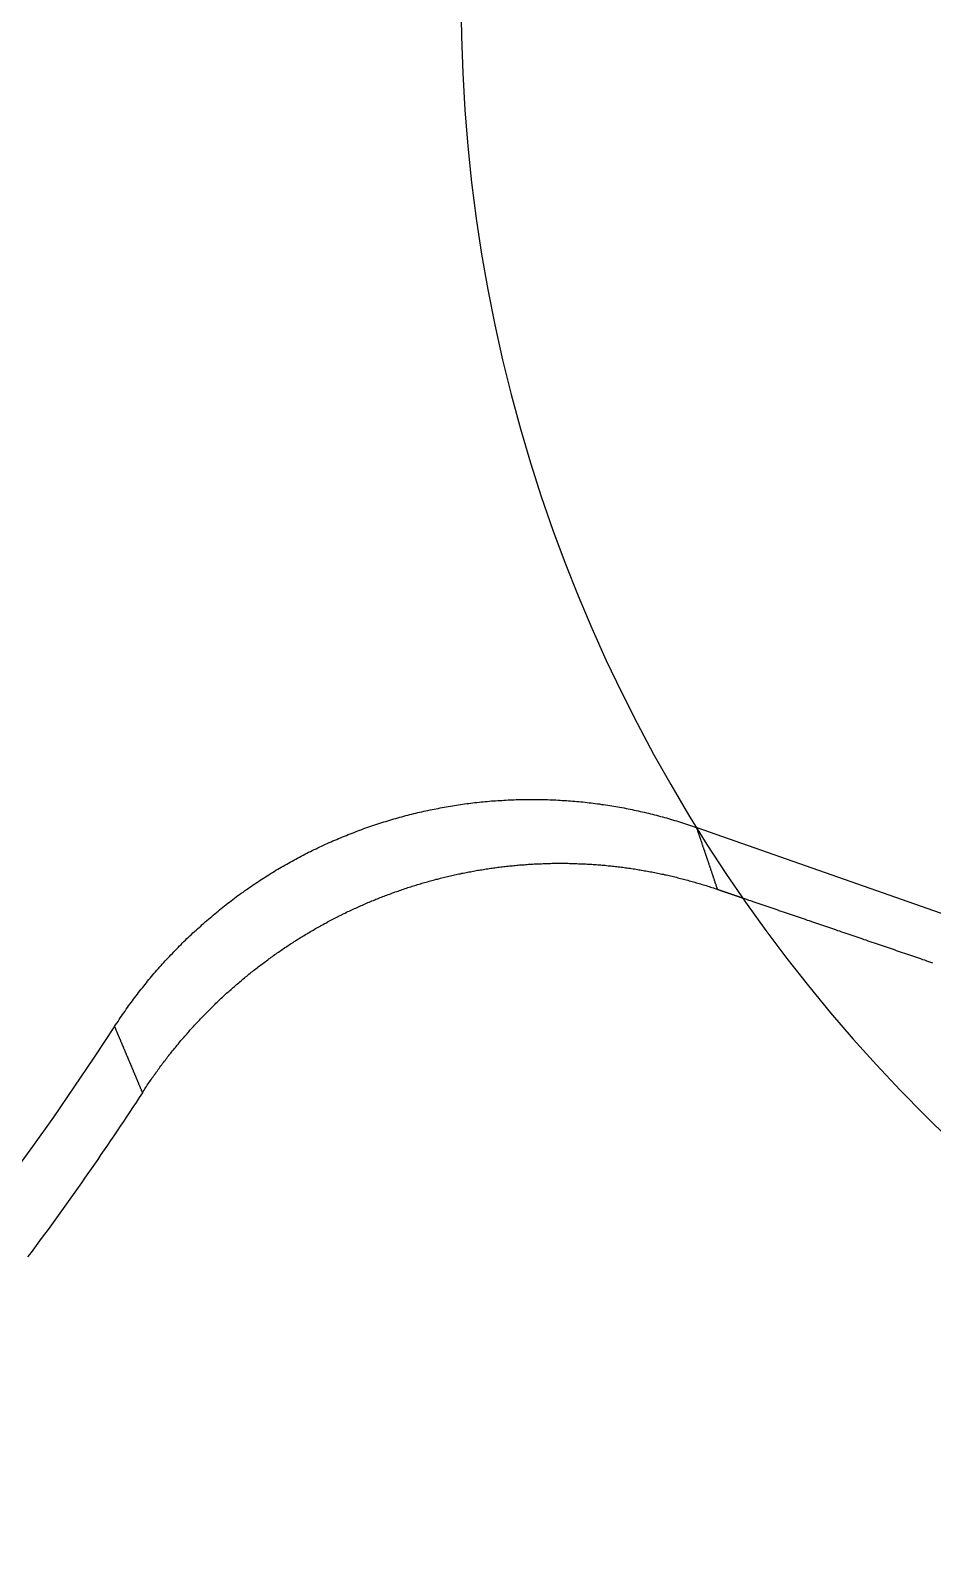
# Model space of a CAD drawing. Extents: x -128 to 60, y -136 to 42.
# Drawn here: x 20.04 to 27.27, y -12.5 to -0.25 of the extents above; entities that cross this region are included whole.
import ezdxf

# ---------------------------------------------------------------- set-up
doc = ezdxf.new("R2010")
doc.units = 0
doc.linetypes.add('DASHED', pattern=[19.05, 12.7, -6.35])
doc.layers.get('0').update_dxf_attribs({"linetype": 'CONTINUOUS'})

msp = doc.modelspace()

# ---------------------------------------------------------------- linework, layer by layer
at = {"color": 3, "linetype": 'DASHED'}
msp.add_line((25.38, -6.632), (28.334, -7.667), dxfattribs=at)
at = {"color": 7}
for points in [[(20.717, -8.226, 0), (20.726, -8.212, 0), (20.735, -8.198, 0), (20.745, -8.184, 0), (20.754, -8.17, 0), (20.763, -8.156, 0), (20.773, -8.142, 0), (20.782, -8.128, 0), (20.792, -8.114, 0), (20.801, -8.101, 0), (20.811, -8.087, 0), (20.82, -8.073, 0), (20.83, -8.06, 0), (20.84, -8.046, 0), (20.85, -8.033, 0), (20.86, -8.019, 0), (20.87, -8.006, 0), (20.88, -7.993, 0), (20.89, -7.979, 0), (20.9, -7.966, 0), (20.91, -7.953, 0), (20.92, -7.94, 0), (20.93, -7.927, 0), (20.941, -7.914, 0), (20.951, -7.901, 0), (20.961, -7.888, 0), (20.972, -7.875, 0), (20.982, -7.862, 0), (20.993, -7.849, 0), (21.003, -7.837, 0), (21.014, -7.824, 0), (21.025, -7.811, 0), (21.035, -7.798, 0), (21.046, -7.786, 0), (21.057, -7.773, 0), (21.068, -7.761, 0), (21.079, -7.748, 0), (21.09, -7.736, 0), (21.101, -7.724, 0), (21.112, -7.711, 0), (21.123, -7.699, 0), (21.134, -7.687, 0), (21.146, -7.675, 0), (21.157, -7.663, 0), (21.169, -7.651, 0), (21.18, -7.639, 0), (21.191, -7.627, 0), (21.203, -7.615, 0), (21.215, -7.603, 0), (21.226, -7.591, 0), (21.238, -7.579, 0), (21.25, -7.568, 0), (21.261, -7.556, 0), (21.273, -7.544, 0), (21.285, -7.533, 0), (21.297, -7.521, 0), (21.309, -7.51, 0), (21.321, -7.498, 0), (21.333, -7.487, 0), (21.345, -7.476, 0), (21.357, -7.464, 0), (21.37, -7.453, 0), (21.382, -7.442, 0), (21.394, -7.431, 0), (21.407, -7.42, 0), (21.419, -7.408, 0), (21.431, -7.397, 0), (21.444, -7.387, 0), (21.457, -7.376, 0), (21.469, -7.365, 0), (21.482, -7.354, 0), (21.495, -7.343, 0), (21.508, -7.332, 0), (21.52, -7.322, 0), (21.533, -7.311, 0), (21.546, -7.3, 0), (21.559, -7.29, 0), (21.572, -7.279, 0), (21.585, -7.269, 0), (21.599, -7.259, 0), (21.612, -7.248, 0), (21.625, -7.238, 0), (21.638, -7.228, 0), (21.652, -7.218, 0), (21.665, -7.207, 0), (21.678, -7.197, 0), (21.692, -7.187, 0), (21.705, -7.177, 0), (21.719, -7.168, 0), (21.732, -7.158, 0), (21.746, -7.148, 0), (21.759, -7.138, 0), (21.773, -7.129, 0), (21.787, -7.119, 0), (21.8, -7.11, 0), (21.814, -7.1, 0), (21.828, -7.091, 0), (21.842, -7.081, 0), (21.856, -7.072, 0), (21.869, -7.063, 0), (21.883, -7.054, 0), (21.897, -7.045, 0), (21.911, -7.036, 0), (21.925, -7.027, 0), (21.939, -7.018, 0), (21.953, -7.009, 0), (21.967, -7, 0), (21.982, -6.992, 0), (21.996, -6.983, 0), (22.01, -6.974, 0), (22.024, -6.966, 0), (22.038, -6.957, 0), (22.053, -6.949, 0), (22.067, -6.941, 0), (22.081, -6.932, 0), (22.096, -6.924, 0), (22.11, -6.916, 0), (22.125, -6.908, 0), (22.139, -6.9, 0), (22.154, -6.892, 0), (22.168, -6.884, 0), (22.183, -6.876, 0), (22.198, -6.868, 0), (22.212, -6.861, 0), (22.227, -6.853, 0), (22.242, -6.845, 0), (22.256, -6.838, 0), (22.271, -6.83, 0), (22.286, -6.823, 0), (22.301, -6.816, 0), (22.316, -6.808, 0), (22.331, -6.801, 0), (22.346, -6.794, 0), (22.361, -6.787, 0), (22.376, -6.78, 0), (22.391, -6.773, 0), (22.406, -6.766, 0), (22.421, -6.759, 0), (22.436, -6.752, 0), (22.451, -6.746, 0), (22.466, -6.739, 0), (22.482, -6.732, 0), (22.497, -6.726, 0), (22.512, -6.719, 0), (22.528, -6.713, 0), (22.543, -6.706, 0), (22.558, -6.7, 0), (22.574, -6.694, 0), (22.589, -6.688, 0), (22.605, -6.682, 0), (22.62, -6.676, 0), (22.636, -6.67, 0), (22.652, -6.664, 0), (22.667, -6.658, 0), (22.683, -6.652, 0), (22.699, -6.646, 0), (22.715, -6.64, 0), (22.73, -6.635, 0), (22.746, -6.629, 0), (22.762, -6.624, 0), (22.778, -6.618, 0), (22.794, -6.613, 0), (22.81, -6.608, 0), (22.826, -6.602, 0), (22.841, -6.597, 0), (22.857, -6.592, 0), (22.873, -6.587, 0), (22.889, -6.582, 0), (22.905, -6.577, 0), (22.921, -6.572, 0), (22.937, -6.568, 0), (22.953, -6.563, 0), (22.969, -6.558, 0), (22.985, -6.554, 0), (23.001, -6.549, 0), (23.017, -6.545, 0), (23.034, -6.541, 0), (23.05, -6.536, 0), (23.066, -6.532, 0), (23.082, -6.528, 0), (23.098, -6.524, 0), (23.114, -6.52, 0), (23.13, -6.516, 0), (23.146, -6.512, 0), (23.163, -6.508, 0), (23.179, -6.505, 0), (23.195, -6.501, 0), (23.211, -6.498, 0), (23.227, -6.494, 0), (23.244, -6.491, 0), (23.26, -6.487, 0), (23.276, -6.484, 0), (23.292, -6.481, 0), (23.309, -6.478, 0), (23.325, -6.474, 0), (23.341, -6.471, 0), (23.358, -6.468, 0), (23.374, -6.466, 0), (23.39, -6.463, 0), (23.407, -6.46, 0), (23.423, -6.457, 0), (23.439, -6.455, 0), (23.456, -6.452, 0), (23.472, -6.45, 0), (23.488, -6.447, 0), (23.505, -6.445, 0), (23.521, -6.443, 0), (23.538, -6.44, 0), (23.554, -6.438, 0), (23.571, -6.436, 0), (23.587, -6.434, 0), (23.604, -6.432, 0), (23.62, -6.43, 0), (23.637, -6.429, 0), (23.653, -6.427, 0), (23.67, -6.425, 0), (23.686, -6.424, 0), (23.703, -6.422, 0), (23.719, -6.421, 0), (23.736, -6.419, 0), (23.753, -6.418, 0), (23.769, -6.417, 0), (23.786, -6.416, 0), (23.802, -6.415, 0), (23.819, -6.414, 0), (23.835, -6.413, 0), (23.852, -6.412, 0), (23.869, -6.411, 0), (23.885, -6.41, 0), (23.902, -6.409, 0), (23.919, -6.409, 0), (23.935, -6.408, 0), (23.952, -6.408, 0), (23.969, -6.407, 0), (23.986, -6.407, 0), (24.002, -6.407, 0), (24.019, -6.407, 0), (24.036, -6.407, 0), (24.052, -6.406, 0), (24.069, -6.406, 0), (24.086, -6.407, 0), (24.103, -6.407, 0), (24.12, -6.407, 0), (24.136, -6.407, 0), (24.153, -6.408, 0), (24.17, -6.408, 0), (24.186, -6.408, 0), (24.203, -6.409, 0), (24.22, -6.41, 0), (24.237, -6.41, 0), (24.253, -6.411, 0), (24.27, -6.412, 0), (24.287, -6.413, 0), (24.303, -6.414, 0), (24.32, -6.415, 0), (24.337, -6.416, 0), (24.353, -6.417, 0), (24.37, -6.418, 0), (24.386, -6.42, 0), (24.403, -6.421, 0), (24.419, -6.423, 0), (24.436, -6.424, 0), (24.453, -6.426, 0), (24.469, -6.427, 0), (24.486, -6.429, 0), (24.502, -6.431, 0), (24.519, -6.433, 0), (24.535, -6.435, 0), (24.552, -6.437, 0), (24.568, -6.439, 0), (24.585, -6.441, 0), (24.601, -6.443, 0), (24.617, -6.446, 0), (24.634, -6.448, 0), (24.65, -6.45, 0), (24.667, -6.453, 0), (24.683, -6.455, 0), (24.7, -6.458, 0), (24.716, -6.461, 0), (24.732, -6.463, 0), (24.749, -6.466, 0), (24.765, -6.469, 0), (24.781, -6.472, 0), (24.798, -6.475, 0), (24.814, -6.478, 0), (24.83, -6.482, 0), (24.847, -6.485, 0), (24.863, -6.488, 0), (24.879, -6.492, 0), (24.895, -6.495, 0), (24.912, -6.498, 0), (24.928, -6.502, 0), (24.944, -6.506, 0), (24.96, -6.509, 0), (24.977, -6.513, 0), (24.993, -6.517, 0), (25.009, -6.521, 0), (25.025, -6.525, 0), (25.041, -6.529, 0), (25.057, -6.533, 0), (25.073, -6.538, 0), (25.09, -6.542, 0), (25.106, -6.546, 0), (25.122, -6.551, 0), (25.138, -6.555, 0), (25.154, -6.56, 0), (25.17, -6.564, 0), (25.186, -6.569, 0), (25.202, -6.574, 0), (25.218, -6.579, 0), (25.234, -6.583, 0), (25.25, -6.588, 0), (25.266, -6.593, 0), (25.282, -6.599, 0), (25.298, -6.604, 0), (25.314, -6.609, 0), (25.33, -6.614, 0), (25.346, -6.62, 0), (25.361, -6.625, 0), (25.377, -6.631, 0)], [(25.548, -7.127, 0), (25.546, -7.123, 0), (25.545, -7.119, 0), (25.544, -7.115, 0), (25.542, -7.111, 0), (25.541, -7.108, 0), (25.54, -7.104, 0), (25.538, -7.1, 0), (25.537, -7.096, 0), (25.536, -7.092, 0), (25.535, -7.088, 0), (25.533, -7.085, 0), (25.532, -7.081, 0), (25.531, -7.077, 0), (25.529, -7.073, 0), (25.528, -7.069, 0), (25.527, -7.065, 0), (25.526, -7.061, 0), (25.524, -7.058, 0), (25.523, -7.054, 0), (25.522, -7.05, 0), (25.52, -7.046, 0), (25.519, -7.042, 0), (25.518, -7.038, 0), (25.516, -7.035, 0), (25.515, -7.031, 0), (25.514, -7.027, 0), (25.512, -7.023, 0), (25.511, -7.019, 0), (25.51, -7.015, 0), (25.509, -7.012, 0), (25.507, -7.008, 0), (25.506, -7.004, 0), (25.505, -7, 0), (25.503, -6.996, 0), (25.502, -6.992, 0), (25.501, -6.989, 0), (25.5, -6.985, 0), (25.498, -6.981, 0), (25.497, -6.977, 0), (25.496, -6.973, 0), (25.494, -6.969, 0), (25.493, -6.965, 0), (25.492, -6.962, 0), (25.49, -6.958, 0), (25.489, -6.954, 0), (25.488, -6.95, 0), (25.486, -6.946, 0), (25.485, -6.942, 0), (25.484, -6.939, 0), (25.483, -6.935, 0), (25.481, -6.931, 0), (25.48, -6.927, 0), (25.479, -6.923, 0), (25.477, -6.919, 0), (25.476, -6.916, 0), (25.475, -6.912, 0), (25.474, -6.908, 0), (25.472, -6.904, 0), (25.471, -6.9, 0), (25.47, -6.896, 0), (25.468, -6.892, 0), (25.467, -6.889, 0), (25.466, -6.885, 0), (25.464, -6.881, 0), (25.463, -6.877, 0), (25.462, -6.873, 0), (25.46, -6.869, 0), (25.459, -6.866, 0), (25.458, -6.862, 0), (25.457, -6.858, 0), (25.455, -6.854, 0), (25.454, -6.85, 0), (25.453, -6.846, 0), (25.451, -6.843, 0), (25.45, -6.839, 0), (25.449, -6.835, 0), (25.448, -6.831, 0), (25.446, -6.827, 0), (25.445, -6.823, 0), (25.444, -6.819, 0), (25.442, -6.816, 0), (25.441, -6.812, 0), (25.44, -6.808, 0), (25.438, -6.804, 0), (25.437, -6.8, 0), (25.436, -6.796, 0), (25.434, -6.793, 0), (25.433, -6.789, 0), (25.432, -6.785, 0), (25.43, -6.781, 0), (25.429, -6.777, 0), (25.428, -6.773, 0), (25.427, -6.77, 0), (25.425, -6.766, 0), (25.424, -6.762, 0), (25.423, -6.758, 0), (25.421, -6.754, 0), (25.42, -6.75, 0), (25.419, -6.747, 0), (25.418, -6.743, 0), (25.416, -6.739, 0), (25.415, -6.735, 0), (25.414, -6.731, 0), (25.412, -6.727, 0), (25.411, -6.723, 0), (25.41, -6.72, 0), (25.408, -6.716, 0), (25.407, -6.712, 0), (25.406, -6.708, 0), (25.404, -6.704, 0), (25.403, -6.7, 0), (25.402, -6.697, 0), (25.401, -6.693, 0), (25.399, -6.689, 0), (25.398, -6.685, 0), (25.397, -6.681, 0), (25.395, -6.677, 0), (25.394, -6.674, 0), (25.393, -6.67, 0), (25.392, -6.666, 0), (25.39, -6.662, 0), (25.389, -6.658, 0), (25.388, -6.654, 0), (25.386, -6.651, 0), (25.385, -6.647, 0), (25.384, -6.643, 0), (25.382, -6.639, 0)], [(20.94, -8.755, 0), (20.946, -8.745, 0), (20.953, -8.735, 0), (20.959, -8.725, 0), (20.966, -8.715, 0), (20.972, -8.705, 0), (20.979, -8.695, 0), (20.986, -8.685, 0), (20.992, -8.675, 0), (20.999, -8.666, 0), (21.006, -8.656, 0), (21.012, -8.646, 0), (21.019, -8.637, 0), (21.026, -8.627, 0), (21.033, -8.617, 0), (21.04, -8.608, 0), (21.047, -8.598, 0), (21.053, -8.588, 0), (21.06, -8.579, 0), (21.067, -8.569, 0), (21.074, -8.56, 0), (21.081, -8.55, 0), (21.088, -8.541, 0), (21.095, -8.531, 0), (21.102, -8.522, 0), (21.11, -8.512, 0), (21.117, -8.503, 0), (21.124, -8.494, 0), (21.131, -8.484, 0), (21.138, -8.475, 0), (21.145, -8.466, 0), (21.153, -8.457, 0), (21.16, -8.447, 0), (21.167, -8.438, 0), (21.174, -8.429, 0), (21.182, -8.42, 0), (21.189, -8.411, 0), (21.197, -8.401, 0), (21.204, -8.392, 0), (21.212, -8.383, 0), (21.219, -8.374, 0), (21.227, -8.365, 0), (21.234, -8.356, 0), (21.241, -8.347, 0), (21.249, -8.338, 0), (21.257, -8.329, 0), (21.264, -8.32, 0), (21.272, -8.312, 0), (21.28, -8.303, 0), (21.287, -8.294, 0), (21.295, -8.285, 0), (21.303, -8.276, 0), (21.311, -8.267, 0), (21.318, -8.259, 0), (21.326, -8.25, 0), (21.334, -8.241, 0), (21.342, -8.233, 0), (21.35, -8.224, 0), (21.358, -8.215, 0), (21.366, -8.207, 0), (21.373, -8.198, 0), (21.381, -8.19, 0), (21.39, -8.181, 0), (21.398, -8.173, 0), (21.406, -8.164, 0), (21.414, -8.156, 0), (21.422, -8.147, 0), (21.43, -8.139, 0), (21.438, -8.13, 0), (21.446, -8.122, 0), (21.454, -8.114, 0), (21.463, -8.105, 0), (21.471, -8.097, 0), (21.479, -8.089, 0), (21.488, -8.08, 0), (21.496, -8.072, 0), (21.504, -8.064, 0), (21.513, -8.056, 0), (21.521, -8.048, 0), (21.529, -8.039, 0), (21.538, -8.031, 0), (21.546, -8.023, 0), (21.555, -8.015, 0), (21.564, -8.007, 0), (21.572, -7.999, 0), (21.581, -7.991, 0), (21.589, -7.983, 0), (21.598, -7.975, 0), (21.607, -7.967, 0), (21.615, -7.959, 0), (21.624, -7.951, 0), (21.633, -7.944, 0), (21.641, -7.936, 0), (21.65, -7.928, 0), (21.659, -7.92, 0), (21.668, -7.912, 0), (21.677, -7.905, 0), (21.686, -7.897, 0), (21.695, -7.889, 0), (21.703, -7.882, 0), (21.712, -7.874, 0), (21.721, -7.866, 0), (21.73, -7.859, 0), (21.739, -7.851, 0), (21.748, -7.843, 0), (21.758, -7.836, 0), (21.767, -7.828, 0), (21.776, -7.821, 0), (21.785, -7.813, 0), (21.794, -7.806, 0), (21.803, -7.799, 0), (21.812, -7.791, 0), (21.822, -7.784, 0), (21.831, -7.777, 0), (21.84, -7.769, 0), (21.85, -7.762, 0), (21.859, -7.755, 0), (21.868, -7.747, 0), (21.878, -7.74, 0), (21.887, -7.733, 0), (21.896, -7.726, 0), (21.906, -7.719, 0), (21.915, -7.712, 0), (21.925, -7.705, 0), (21.934, -7.698, 0), (21.944, -7.691, 0), (21.953, -7.684, 0), (21.963, -7.677, 0), (21.972, -7.67, 0), (21.982, -7.663, 0), (21.991, -7.656, 0), (22.001, -7.649, 0), (22.011, -7.643, 0), (22.02, -7.636, 0), (22.03, -7.629, 0), (22.04, -7.622, 0), (22.049, -7.616, 0), (22.059, -7.609, 0), (22.069, -7.602, 0), (22.078, -7.596, 0), (22.088, -7.589, 0), (22.098, -7.583, 0), (22.108, -7.576, 0), (22.117, -7.57, 0), (22.127, -7.563, 0), (22.137, -7.557, 0), (22.147, -7.551, 0), (22.157, -7.544, 0), (22.167, -7.538, 0), (22.177, -7.532, 0), (22.186, -7.526, 0), (22.196, -7.519, 0), (22.206, -7.513, 0), (22.216, -7.507, 0), (22.226, -7.501, 0), (22.236, -7.495, 0), (22.246, -7.489, 0), (22.256, -7.483, 0), (22.266, -7.477, 0), (22.276, -7.471, 0), (22.287, -7.465, 0), (22.297, -7.459, 0), (22.307, -7.453, 0), (22.317, -7.447, 0), (22.327, -7.441, 0), (22.337, -7.435, 0), (22.347, -7.43, 0), (22.358, -7.424, 0), (22.368, -7.418, 0), (22.378, -7.413, 0), (22.388, -7.407, 0), (22.398, -7.401, 0), (22.409, -7.396, 0), (22.419, -7.39, 0), (22.429, -7.385, 0), (22.44, -7.379, 0), (22.45, -7.374, 0), (22.46, -7.368, 0), (22.471, -7.363, 0), (22.481, -7.357, 0), (22.492, -7.352, 0), (22.502, -7.347, 0), (22.512, -7.342, 0), (22.523, -7.336, 0), (22.534, -7.331, 0), (22.544, -7.326, 0), (22.555, -7.321, 0), (22.565, -7.316, 0), (22.576, -7.31, 0), (22.586, -7.305, 0), (22.597, -7.3, 0), (22.607, -7.295, 0), (22.618, -7.29, 0), (22.628, -7.285, 0), (22.639, -7.281, 0), (22.65, -7.276, 0), (22.66, -7.271, 0), (22.671, -7.266, 0), (22.682, -7.261, 0), (22.693, -7.256, 0), (22.703, -7.252, 0), (22.714, -7.247, 0), (22.725, -7.242, 0), (22.736, -7.238, 0), (22.746, -7.233, 0), (22.757, -7.229, 0), (22.768, -7.224, 0), (22.779, -7.219, 0), (22.79, -7.215, 0), (22.801, -7.211, 0), (22.811, -7.206, 0), (22.822, -7.202, 0), (22.833, -7.197, 0), (22.844, -7.193, 0), (22.855, -7.189, 0), (22.866, -7.184, 0), (22.877, -7.18, 0), (22.888, -7.176, 0), (22.899, -7.172, 0), (22.91, -7.168, 0), (22.921, -7.164, 0), (22.932, -7.16, 0), (22.943, -7.155, 0), (22.954, -7.151, 0), (22.966, -7.147, 0), (22.977, -7.144, 0), (22.988, -7.14, 0), (22.999, -7.136, 0), (23.01, -7.132, 0), (23.021, -7.128, 0), (23.032, -7.124, 0), (23.044, -7.121, 0), (23.055, -7.117, 0), (23.066, -7.113, 0), (23.077, -7.109, 0), (23.089, -7.106, 0), (23.1, -7.102, 0), (23.111, -7.099, 0), (23.122, -7.095, 0), (23.134, -7.092, 0), (23.145, -7.088, 0), (23.156, -7.085, 0), (23.168, -7.081, 0), (23.179, -7.078, 0), (23.19, -7.075, 0), (23.201, -7.072, 0), (23.213, -7.068, 0), (23.224, -7.065, 0), (23.236, -7.062, 0), (23.247, -7.059, 0), (23.258, -7.056, 0), (23.27, -7.053, 0), (23.281, -7.05, 0), (23.293, -7.046, 0), (23.304, -7.044, 0), (23.315, -7.041, 0), (23.327, -7.038, 0), (23.338, -7.035, 0), (23.35, -7.032, 0), (23.361, -7.029, 0), (23.372, -7.026, 0), (23.384, -7.024, 0), (23.395, -7.021, 0), (23.407, -7.018, 0), (23.418, -7.016, 0), (23.43, -7.013, 0), (23.441, -7.011, 0), (23.453, -7.008, 0), (23.464, -7.006, 0), (23.476, -7.003, 0), (23.487, -7.001, 0), (23.499, -6.998, 0), (23.51, -6.996, 0), (23.522, -6.994, 0), (23.533, -6.991, 0), (23.545, -6.989, 0), (23.556, -6.987, 0), (23.568, -6.985, 0), (23.579, -6.983, 0), (23.591, -6.98, 0), (23.602, -6.978, 0), (23.614, -6.976, 0), (23.625, -6.974, 0), (23.637, -6.972, 0), (23.648, -6.97, 0), (23.66, -6.969, 0), (23.672, -6.967, 0), (23.683, -6.965, 0), (23.695, -6.963, 0), (23.706, -6.961, 0), (23.718, -6.96, 0), (23.73, -6.958, 0), (23.741, -6.956, 0), (23.753, -6.955, 0), (23.764, -6.953, 0), (23.776, -6.952, 0), (23.787, -6.95, 0), (23.799, -6.949, 0), (23.811, -6.947, 0), (23.822, -6.946, 0), (23.834, -6.944, 0), (23.846, -6.943, 0), (23.857, -6.942, 0), (23.869, -6.94, 0), (23.88, -6.939, 0), (23.892, -6.938, 0), (23.904, -6.937, 0), (23.915, -6.936, 0), (23.927, -6.935, 0), (23.939, -6.933, 0), (23.95, -6.932, 0), (23.962, -6.931, 0), (23.974, -6.93, 0), (23.985, -6.93, 0), (23.997, -6.929, 0), (24.009, -6.928, 0), (24.021, -6.927, 0), (24.032, -6.926, 0), (24.044, -6.925, 0), (24.056, -6.925, 0), (24.067, -6.924, 0), (24.079, -6.923, 0), (24.091, -6.923, 0), (24.103, -6.922, 0), (24.114, -6.922, 0), (24.126, -6.921, 0), (24.138, -6.921, 0), (24.15, -6.92, 0), (24.162, -6.92, 0), (24.173, -6.92, 0), (24.185, -6.919, 0), (24.197, -6.919, 0), (24.209, -6.919, 0), (24.22, -6.918, 0), (24.232, -6.918, 0), (24.244, -6.918, 0), (24.256, -6.918, 0), (24.268, -6.918, 0), (24.279, -6.918, 0), (24.291, -6.918, 0), (24.303, -6.918, 0), (24.315, -6.918, 0), (24.327, -6.918, 0), (24.339, -6.918, 0), (24.35, -6.918, 0), (24.362, -6.919, 0), (24.374, -6.919, 0), (24.386, -6.919, 0), (24.398, -6.919, 0), (24.41, -6.92, 0), (24.421, -6.92, 0), (24.433, -6.921, 0), (24.445, -6.921, 0), (24.457, -6.922, 0), (24.469, -6.922, 0), (24.481, -6.923, 0), (24.492, -6.923, 0), (24.504, -6.924, 0), (24.516, -6.925, 0), (24.528, -6.925, 0), (24.54, -6.926, 0), (24.552, -6.927, 0), (24.564, -6.928, 0), (24.575, -6.928, 0), (24.587, -6.929, 0), (24.599, -6.93, 0), (24.611, -6.931, 0), (24.623, -6.932, 0), (24.634, -6.933, 0), (24.646, -6.934, 0), (24.658, -6.935, 0), (24.67, -6.937, 0), (24.682, -6.938, 0), (24.694, -6.939, 0), (24.705, -6.94, 0), (24.717, -6.942, 0), (24.729, -6.943, 0), (24.741, -6.944, 0), (24.752, -6.946, 0), (24.764, -6.947, 0), (24.776, -6.948, 0), (24.788, -6.95, 0), (24.799, -6.952, 0), (24.811, -6.953, 0), (24.823, -6.955, 0), (24.834, -6.956, 0), (24.846, -6.958, 0), (24.858, -6.96, 0), (24.87, -6.961, 0), (24.881, -6.963, 0), (24.893, -6.965, 0), (24.905, -6.967, 0), (24.916, -6.969, 0), (24.928, -6.971, 0), (24.939, -6.973, 0), (24.951, -6.975, 0), (24.963, -6.977, 0), (24.974, -6.979, 0), (24.986, -6.981, 0), (24.998, -6.983, 0), (25.009, -6.985, 0), (25.021, -6.987, 0), (25.032, -6.989, 0), (25.044, -6.992, 0), (25.056, -6.994, 0), (25.067, -6.996, 0), (25.079, -6.999, 0), (25.09, -7.001, 0), (25.102, -7.004, 0), (25.113, -7.006, 0), (25.125, -7.009, 0), (25.136, -7.011, 0), (25.148, -7.014, 0), (25.16, -7.016, 0), (25.171, -7.019, 0), (25.183, -7.022, 0), (25.194, -7.024, 0), (25.206, -7.027, 0), (25.217, -7.03, 0), (25.229, -7.033, 0), (25.24, -7.036, 0), (25.251, -7.039, 0), (25.263, -7.042, 0), (25.274, -7.045, 0), (25.286, -7.048, 0), (25.297, -7.051, 0), (25.309, -7.054, 0), (25.32, -7.057, 0), (25.332, -7.06, 0), (25.343, -7.063, 0), (25.354, -7.066, 0), (25.366, -7.07, 0), (25.377, -7.073, 0), (25.389, -7.076, 0), (25.4, -7.08, 0), (25.411, -7.083, 0), (25.423, -7.087, 0), (25.434, -7.09, 0), (25.446, -7.094, 0), (25.457, -7.097, 0), (25.468, -7.101, 0), (25.48, -7.104, 0), (25.491, -7.108, 0), (25.502, -7.112, 0), (25.514, -7.115, 0), (25.525, -7.119, 0), (25.536, -7.123, 0), (25.548, -7.127, 0)], [(25.548, -7.127, 0), (25.549, -7.127, 0), (25.551, -7.128, 0), (25.552, -7.128, 0), (25.554, -7.129, 0), (25.555, -7.129, 0), (25.557, -7.13, 0), (25.559, -7.131, 0), (25.56, -7.131, 0), (25.562, -7.132, 0), (25.563, -7.132, 0), (25.565, -7.133, 0), (25.567, -7.133, 0), (25.568, -7.134, 0), (25.57, -7.134, 0), (25.571, -7.135, 0), (25.573, -7.135, 0), (25.574, -7.136, 0), (25.576, -7.136, 0), (25.578, -7.137, 0), (25.579, -7.138, 0), (25.581, -7.138, 0), (25.582, -7.139, 0), (25.584, -7.139, 0), (25.585, -7.14, 0), (25.587, -7.14, 0), (25.589, -7.141, 0), (25.59, -7.141, 0), (25.592, -7.142, 0), (25.593, -7.142, 0), (25.595, -7.143, 0), (25.596, -7.143, 0), (25.598, -7.144, 0), (25.6, -7.145, 0), (25.601, -7.145, 0), (25.603, -7.146, 0), (25.604, -7.146, 0), (25.606, -7.147, 0), (25.608, -7.147, 0), (25.609, -7.148, 0), (25.611, -7.148, 0), (25.612, -7.149, 0), (25.614, -7.149, 0), (25.615, -7.15, 0), (25.617, -7.15, 0), (25.619, -7.151, 0), (25.62, -7.152, 0), (25.622, -7.152, 0), (25.623, -7.153, 0), (25.625, -7.153, 0), (25.626, -7.154, 0), (25.628, -7.154, 0), (25.63, -7.155, 0), (25.631, -7.155, 0), (25.633, -7.156, 0), (25.634, -7.156, 0), (25.636, -7.157, 0), (25.637, -7.157, 0), (25.639, -7.158, 0), (25.641, -7.158, 0), (25.642, -7.159, 0), (25.644, -7.16, 0), (25.645, -7.16, 0), (25.647, -7.161, 0), (25.648, -7.161, 0), (25.65, -7.162, 0), (25.652, -7.162, 0), (25.653, -7.163, 0), (25.655, -7.163, 0), (25.656, -7.164, 0), (25.658, -7.164, 0), (25.66, -7.165, 0), (25.661, -7.165, 0), (25.663, -7.166, 0), (25.664, -7.167, 0), (25.666, -7.167, 0), (25.667, -7.168, 0), (25.669, -7.168, 0), (25.671, -7.169, 0), (25.672, -7.169, 0), (25.674, -7.17, 0), (25.675, -7.17, 0), (25.677, -7.171, 0), (25.678, -7.171, 0), (25.68, -7.172, 0), (25.681, -7.172, 0), (25.683, -7.173, 0), (25.685, -7.174, 0), (25.686, -7.174, 0), (25.688, -7.175, 0), (25.689, -7.175, 0), (25.691, -7.176, 0), (25.693, -7.176, 0), (25.694, -7.177, 0), (25.696, -7.177, 0), (25.697, -7.178, 0), (25.699, -7.178, 0), (25.7, -7.179, 0), (25.702, -7.179, 0), (25.704, -7.18, 0), (25.705, -7.181, 0), (25.707, -7.181, 0), (25.708, -7.182, 0), (25.71, -7.182, 0), (25.712, -7.183, 0), (25.713, -7.183, 0), (25.715, -7.184, 0), (25.716, -7.184, 0), (25.718, -7.185, 0), (25.719, -7.185, 0), (25.721, -7.186, 0), (25.723, -7.186, 0), (25.724, -7.187, 0), (25.726, -7.188, 0), (25.727, -7.188, 0), (25.729, -7.189, 0), (25.73, -7.189, 0), (25.732, -7.19, 0), (25.733, -7.19, 0), (25.735, -7.191, 0), (25.737, -7.191, 0), (25.738, -7.192, 0), (25.74, -7.192, 0), (25.741, -7.193, 0), (25.743, -7.193, 0), (25.745, -7.194, 0), (25.746, -7.194, 0), (25.748, -7.195, 0)], [(20.717, -8.226, 0), (20.718, -8.229, 0), (20.72, -8.232, 0), (20.721, -8.236, 0), (20.723, -8.239, 0), (20.724, -8.242, 0), (20.725, -8.246, 0), (20.727, -8.249, 0), (20.728, -8.252, 0), (20.73, -8.256, 0), (20.731, -8.259, 0), (20.733, -8.262, 0), (20.734, -8.266, 0), (20.735, -8.269, 0), (20.737, -8.272, 0), (20.738, -8.276, 0), (20.739, -8.279, 0), (20.741, -8.282, 0), (20.742, -8.286, 0), (20.744, -8.289, 0), (20.745, -8.292, 0), (20.747, -8.296, 0), (20.748, -8.299, 0), (20.749, -8.302, 0), (20.751, -8.306, 0), (20.752, -8.309, 0), (20.754, -8.312, 0), (20.755, -8.316, 0), (20.756, -8.319, 0), (20.758, -8.322, 0), (20.759, -8.325, 0), (20.761, -8.329, 0), (20.762, -8.332, 0), (20.764, -8.335, 0), (20.765, -8.339, 0), (20.766, -8.342, 0), (20.768, -8.345, 0), (20.769, -8.349, 0), (20.77, -8.352, 0), (20.772, -8.355, 0), (20.773, -8.359, 0), (20.775, -8.362, 0), (20.776, -8.365, 0), (20.778, -8.369, 0), (20.779, -8.372, 0), (20.78, -8.375, 0), (20.782, -8.379, 0), (20.783, -8.382, 0), (20.785, -8.385, 0), (20.786, -8.389, 0), (20.788, -8.392, 0), (20.789, -8.395, 0), (20.79, -8.399, 0), (20.792, -8.402, 0), (20.793, -8.405, 0), (20.794, -8.409, 0), (20.796, -8.412, 0), (20.797, -8.415, 0), (20.799, -8.419, 0), (20.8, -8.422, 0), (20.802, -8.425, 0), (20.803, -8.429, 0), (20.804, -8.432, 0), (20.806, -8.435, 0), (20.807, -8.439, 0), (20.809, -8.442, 0), (20.81, -8.445, 0), (20.811, -8.449, 0), (20.813, -8.452, 0), (20.814, -8.455, 0), (20.816, -8.459, 0), (20.817, -8.462, 0), (20.818, -8.465, 0), (20.82, -8.468, 0), (20.821, -8.472, 0), (20.823, -8.475, 0), (20.824, -8.478, 0), (20.825, -8.482, 0), (20.827, -8.485, 0), (20.828, -8.488, 0), (20.83, -8.492, 0), (20.831, -8.495, 0), (20.832, -8.498, 0), (20.834, -8.502, 0), (20.835, -8.505, 0), (20.837, -8.508, 0), (20.838, -8.512, 0), (20.839, -8.515, 0), (20.841, -8.518, 0), (20.842, -8.522, 0), (20.844, -8.525, 0), (20.845, -8.528, 0), (20.846, -8.532, 0), (20.848, -8.535, 0), (20.849, -8.538, 0), (20.851, -8.542, 0), (20.852, -8.545, 0), (20.853, -8.548, 0), (20.855, -8.552, 0), (20.856, -8.555, 0), (20.858, -8.558, 0), (20.859, -8.562, 0), (20.86, -8.565, 0), (20.862, -8.568, 0), (20.863, -8.572, 0), (20.865, -8.575, 0), (20.866, -8.578, 0), (20.867, -8.582, 0), (20.869, -8.585, 0), (20.87, -8.588, 0), (20.872, -8.592, 0), (20.873, -8.595, 0), (20.874, -8.598, 0), (20.876, -8.602, 0), (20.877, -8.605, 0), (20.878, -8.608, 0), (20.88, -8.612, 0), (20.881, -8.615, 0), (20.883, -8.618, 0), (20.884, -8.621, 0), (20.886, -8.625, 0), (20.887, -8.628, 0), (20.888, -8.631, 0), (20.89, -8.635, 0), (20.891, -8.638, 0), (20.892, -8.641, 0), (20.894, -8.645, 0), (20.895, -8.648, 0), (20.897, -8.651, 0), (20.898, -8.655, 0), (20.899, -8.658, 0), (20.901, -8.661, 0), (20.902, -8.665, 0), (20.904, -8.668, 0), (20.905, -8.671, 0), (20.906, -8.675, 0), (20.908, -8.678, 0), (20.909, -8.681, 0), (20.91, -8.685, 0), (20.912, -8.688, 0), (20.913, -8.691, 0), (20.915, -8.695, 0), (20.916, -8.698, 0), (20.918, -8.701, 0), (20.919, -8.705, 0), (20.92, -8.708, 0), (20.922, -8.711, 0), (20.923, -8.715, 0), (20.924, -8.718, 0), (20.926, -8.721, 0), (20.927, -8.725, 0), (20.929, -8.728, 0), (20.93, -8.731, 0), (20.931, -8.735, 0), (20.933, -8.738, 0), (20.934, -8.741, 0), (20.936, -8.745, 0), (20.937, -8.748, 0), (20.938, -8.751, 0), (20.94, -8.755, 0)], [(20.94, -8.755, 0), (20.915, -8.793, 0), (20.889, -8.832, 0), (20.864, -8.87, 0), (20.839, -8.908, 0), (20.813, -8.947, 0), (20.788, -8.985, 0), (20.762, -9.023, 0), (20.737, -9.061, 0), (20.711, -9.1, 0), (20.685, -9.138, 0), (20.66, -9.176, 0), (20.634, -9.213, 0), (20.608, -9.251, 0), (20.582, -9.289, 0), (20.556, -9.327, 0), (20.53, -9.365, 0), (20.503, -9.402, 0), (20.477, -9.44, 0), (20.451, -9.477, 0), (20.425, -9.515, 0), (20.398, -9.552, 0), (20.372, -9.59, 0), (20.345, -9.627, 0), (20.318, -9.664, 0), (20.292, -9.701, 0), (20.265, -9.739, 0), (20.238, -9.776, 0), (20.211, -9.813, 0), (20.184, -9.85, 0), (20.157, -9.887, 0), (20.13, -9.923, 0), (20.103, -9.96, 0), (20.076, -9.997, 0), (20.048, -10.034, 0), (20.021, -10.07, 0)]]:
    msp.add_polyline3d(points, dxfattribs=at)
at = {"color": 3}
for points in [[(25.377, -6.631, 0), (25.377, -6.631, 0), (25.377, -6.631, 0), (25.377, -6.631, 0), (25.377, -6.631, 0), (25.377, -6.631, 0), (25.377, -6.631, 0), (25.377, -6.631, 0), (25.377, -6.631, 0), (25.377, -6.631, 0), (25.377, -6.631, 0), (25.377, -6.631, 0), (25.378, -6.631, 0), (25.378, -6.631, 0), (25.378, -6.631, 0), (25.378, -6.631, 0), (25.378, -6.631, 0), (25.378, -6.631, 0), (25.378, -6.631, 0), (25.378, -6.631, 0), (25.378, -6.631, 0), (25.378, -6.631, 0), (25.378, -6.631, 0), (25.378, -6.631, 0), (25.378, -6.631, 0), (25.378, -6.631, 0), (25.378, -6.631, 0), (25.378, -6.631, 0), (25.378, -6.631, 0), (25.378, -6.631, 0), (25.378, -6.631, 0), (25.378, -6.631, 0), (25.378, -6.631, 0), (25.378, -6.631, 0), (25.378, -6.631, 0), (25.378, -6.631, 0), (25.378, -6.631, 0), (25.378, -6.631, 0), (25.378, -6.631, 0), (25.378, -6.631, 0), (25.378, -6.631, 0), (25.378, -6.631, 0), (25.378, -6.631, 0), (25.378, -6.631, 0), (25.378, -6.631, 0), (25.378, -6.631, 0), (25.378, -6.631, 0), (25.378, -6.631, 0), (25.378, -6.631, 0), (25.378, -6.631, 0), (25.378, -6.631, 0), (25.378, -6.631, 0), (25.378, -6.631, 0), (25.378, -6.631, 0), (25.378, -6.631, 0), (25.378, -6.631, 0), (25.378, -6.631, 0), (25.378, -6.631, 0), (25.378, -6.631, 0), (25.378, -6.631, 0), (25.378, -6.631, 0), (25.378, -6.631, 0), (25.378, -6.631, 0), (25.378, -6.631, 0), (25.379, -6.631, 0), (25.379, -6.631, 0), (25.379, -6.631, 0), (25.379, -6.631, 0), (25.379, -6.631, 0), (25.379, -6.631, 0), (25.379, -6.631, 0), (25.379, -6.631, 0), (25.379, -6.631, 0), (25.379, -6.631, 0), (25.379, -6.631, 0), (25.379, -6.631, 0), (25.379, -6.631, 0), (25.379, -6.631, 0), (25.379, -6.631, 0), (25.379, -6.631, 0), (25.379, -6.631, 0), (25.379, -6.631, 0), (25.379, -6.631, 0), (25.379, -6.631, 0), (25.379, -6.631, 0), (25.379, -6.631, 0), (25.379, -6.631, 0), (25.379, -6.631, 0), (25.379, -6.631, 0), (25.379, -6.631, 0), (25.379, -6.631, 0), (25.379, -6.631, 0), (25.379, -6.631, 0), (25.379, -6.631, 0), (25.379, -6.631, 0), (25.379, -6.631, 0), (25.379, -6.631, 0), (25.379, -6.631, 0), (25.379, -6.631, 0), (25.379, -6.631, 0), (25.379, -6.631, 0), (25.379, -6.631, 0), (25.379, -6.631, 0), (25.379, -6.631, 0), (25.379, -6.631, 0), (25.379, -6.631, 0), (25.379, -6.631, 0), (25.38, -6.631, 0), (25.38, -6.631, 0), (25.38, -6.631, 0), (25.38, -6.631, 0), (25.38, -6.631, 0), (25.38, -6.631, 0), (25.38, -6.631, 0), (25.38, -6.631, 0), (25.38, -6.631, 0), (25.38, -6.631, 0), (25.38, -6.631, 0), (25.38, -6.631, 0), (25.38, -6.631, 0), (25.38, -6.631, 0), (25.38, -6.631, 0), (25.38, -6.631, 0), (25.38, -6.631, 0), (25.38, -6.631, 0), (25.38, -6.632, 0), (25.38, -6.632, 0), (25.38, -6.632, 0)], [(25.382, -6.639, 0), (25.382, -6.639, 0), (25.382, -6.639, 0), (25.382, -6.639, 0), (25.382, -6.639, 0), (25.382, -6.639, 0), (25.382, -6.639, 0), (25.382, -6.639, 0), (25.382, -6.639, 0), (25.382, -6.638, 0), (25.382, -6.638, 0), (25.382, -6.638, 0), (25.382, -6.638, 0), (25.382, -6.638, 0), (25.382, -6.638, 0), (25.382, -6.638, 0), (25.382, -6.638, 0), (25.382, -6.638, 0), (25.382, -6.638, 0), (25.382, -6.638, 0), (25.382, -6.638, 0), (25.382, -6.638, 0), (25.382, -6.638, 0), (25.382, -6.638, 0), (25.382, -6.638, 0), (25.382, -6.638, 0), (25.382, -6.637, 0), (25.382, -6.637, 0), (25.382, -6.637, 0), (25.382, -6.637, 0), (25.382, -6.637, 0), (25.382, -6.637, 0), (25.382, -6.637, 0), (25.382, -6.637, 0), (25.382, -6.637, 0), (25.382, -6.637, 0), (25.382, -6.637, 0), (25.382, -6.637, 0), (25.382, -6.637, 0), (25.382, -6.637, 0), (25.382, -6.637, 0), (25.382, -6.637, 0), (25.382, -6.637, 0), (25.382, -6.636, 0), (25.381, -6.636, 0), (25.381, -6.636, 0), (25.381, -6.636, 0), (25.381, -6.636, 0), (25.381, -6.636, 0), (25.381, -6.636, 0), (25.381, -6.636, 0), (25.381, -6.636, 0), (25.381, -6.636, 0), (25.381, -6.636, 0), (25.381, -6.636, 0), (25.381, -6.636, 0), (25.381, -6.636, 0), (25.381, -6.636, 0), (25.381, -6.636, 0), (25.381, -6.636, 0), (25.381, -6.635, 0), (25.381, -6.635, 0), (25.381, -6.635, 0), (25.381, -6.635, 0), (25.381, -6.635, 0), (25.381, -6.635, 0), (25.381, -6.635, 0), (25.381, -6.635, 0), (25.381, -6.635, 0), (25.381, -6.635, 0), (25.381, -6.635, 0), (25.381, -6.635, 0), (25.381, -6.635, 0), (25.381, -6.635, 0), (25.381, -6.635, 0), (25.381, -6.635, 0), (25.381, -6.635, 0), (25.381, -6.634, 0), (25.381, -6.634, 0), (25.381, -6.634, 0), (25.381, -6.634, 0), (25.381, -6.634, 0), (25.381, -6.634, 0), (25.381, -6.634, 0), (25.381, -6.634, 0), (25.381, -6.634, 0), (25.381, -6.634, 0), (25.381, -6.634, 0), (25.381, -6.634, 0), (25.381, -6.634, 0), (25.381, -6.634, 0), (25.381, -6.634, 0), (25.381, -6.634, 0), (25.381, -6.633, 0), (25.381, -6.633, 0), (25.381, -6.633, 0), (25.381, -6.633, 0), (25.381, -6.633, 0), (25.381, -6.633, 0), (25.38, -6.633, 0), (25.38, -6.633, 0), (25.38, -6.633, 0), (25.38, -6.633, 0), (25.38, -6.633, 0), (25.38, -6.633, 0), (25.38, -6.633, 0), (25.38, -6.633, 0), (25.38, -6.633, 0), (25.38, -6.633, 0), (25.38, -6.633, 0), (25.38, -6.633, 0), (25.38, -6.632, 0), (25.38, -6.632, 0), (25.38, -6.632, 0), (25.38, -6.632, 0), (25.38, -6.632, 0), (25.38, -6.632, 0), (25.38, -6.632, 0), (25.38, -6.632, 0), (25.38, -6.632, 0), (25.38, -6.632, 0), (25.38, -6.632, 0), (25.38, -6.632, 0), (25.38, -6.632, 0), (25.38, -6.632, 0), (25.38, -6.632, 0), (25.38, -6.632, 0), (25.38, -6.632, 0)], [(25.748, -7.195, 0), (25.764, -7.201, 0), (25.78, -7.206, 0), (25.796, -7.212, 0), (25.812, -7.217, 0), (25.829, -7.223, 0), (25.845, -7.228, 0), (25.861, -7.234, 0), (25.877, -7.239, 0), (25.893, -7.245, 0), (25.91, -7.25, 0), (25.926, -7.256, 0), (25.942, -7.261, 0), (25.958, -7.267, 0), (25.974, -7.272, 0), (25.991, -7.278, 0), (26.007, -7.283, 0), (26.023, -7.289, 0), (26.039, -7.295, 0), (26.055, -7.3, 0), (26.072, -7.306, 0), (26.088, -7.311, 0), (26.104, -7.317, 0), (26.12, -7.322, 0), (26.137, -7.328, 0), (26.153, -7.333, 0), (26.169, -7.339, 0), (26.185, -7.344, 0), (26.201, -7.35, 0), (26.218, -7.355, 0), (26.234, -7.361, 0), (26.25, -7.366, 0), (26.266, -7.372, 0), (26.282, -7.377, 0), (26.299, -7.383, 0), (26.315, -7.388, 0), (26.331, -7.394, 0), (26.347, -7.399, 0), (26.363, -7.405, 0), (26.379, -7.411, 0), (26.396, -7.416, 0), (26.412, -7.422, 0), (26.428, -7.427, 0), (26.444, -7.433, 0), (26.46, -7.438, 0), (26.477, -7.444, 0), (26.493, -7.449, 0), (26.509, -7.455, 0), (26.525, -7.46, 0), (26.541, -7.466, 0), (26.558, -7.471, 0), (26.574, -7.477, 0), (26.59, -7.482, 0), (26.606, -7.488, 0), (26.622, -7.493, 0), (26.639, -7.499, 0), (26.655, -7.505, 0), (26.671, -7.51, 0), (26.687, -7.516, 0), (26.703, -7.521, 0), (26.72, -7.527, 0), (26.736, -7.532, 0), (26.752, -7.538, 0), (26.768, -7.543, 0), (26.784, -7.549, 0), (26.801, -7.554, 0), (26.817, -7.56, 0), (26.833, -7.565, 0), (26.849, -7.571, 0), (26.865, -7.576, 0), (26.882, -7.582, 0), (26.898, -7.587, 0), (26.914, -7.593, 0), (26.93, -7.598, 0), (26.946, -7.604, 0), (26.963, -7.609, 0), (26.979, -7.615, 0), (26.995, -7.621, 0), (27.011, -7.626, 0), (27.027, -7.632, 0), (27.044, -7.637, 0), (27.06, -7.643, 0), (27.076, -7.648, 0), (27.092, -7.654, 0), (27.108, -7.659, 0), (27.125, -7.665, 0), (27.141, -7.67, 0), (27.157, -7.676, 0), (27.173, -7.681, 0), (27.189, -7.687, 0), (27.206, -7.692, 0), (27.222, -7.698, 0), (27.238, -7.703, 0), (27.254, -7.709, 0), (27.27, -7.714, 0)]]:
    msp.add_polyline3d(points, dxfattribs=at)
at = {"color": 7, "linetype": 'CONTINUOUS'}
for centre, radius, start, end in [((36.094, 0), 12.602, 97.3044, 262.6956), ((0.668, 4.759), 23.887, 241.57, 327.0703)]:
    msp.add_arc(centre, radius, start, end, dxfattribs=at)

doc.saveas('drawing.dxf')
